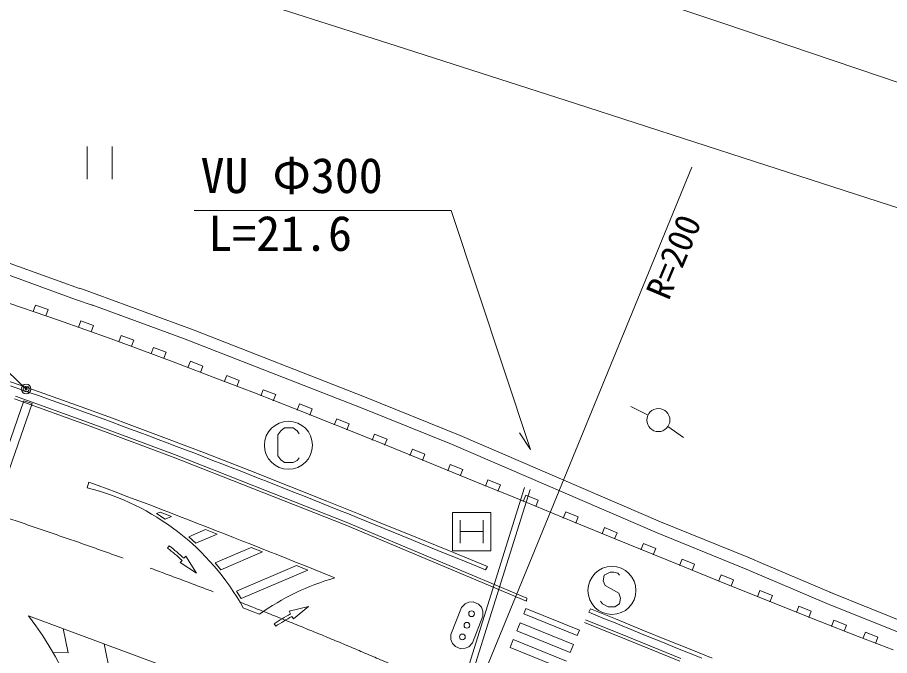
# Model space of a CAD drawing. Units: millimetres, scale not verified. Extents: x 40000 to 680000, y 20000 to 380000.
# Drawn here: x 405108 to 450504, y 296025 to 329239 of the extents above; entities that cross this region are included whole.
import ezdxf
from ezdxf.enums import TextEntityAlignment as Align

# ---------------------------------------------------------------- set-up
doc = ezdxf.new("R2010")
doc.units = ezdxf.units.MM
doc.header["$LTSCALE"] = 1000
doc.linetypes.add('CHAIN', pattern=[18.5, 12, -1.5, 3.5, -1.5])
for name, color, linetype, lineweight in [('M-BGD', 7, 'Continuous', 13), ('M-BGD-EXST', 7, 'Continuous', 13), ('M-BMK', 2, 'CHAIN', 13), ('M-STR-HTXT', 7, 'Continuous', 13), ('M-STR-STRC', 7, 'Continuous', 13)]:
    doc.layers.add(name, color=color, linetype=linetype, lineweight=lineweight)
doc.styles.add('ＭＳ ゴシック', font='')
doc.styles.get('ＭＳ ゴシック').set_extended_font_data('MS Gothic')

msp = doc.modelspace()

# ---------------------------------------------------------------- linework, layer by layer
at = {"layer": 'M-BGD'}
for p, q in [((408744, 322527), (408744, 320827)), ((410036, 320827), (410036, 322527)), ((403991, 316703), (408343, 315127)), ((403991, 316703), (408343, 315127)), ((403991, 316703), (408343, 315127)), ((403991, 316703), (408343, 315127)), ((408139, 314563), (403622, 316199)), ((408139, 314563), (403622, 316199)), ((408139, 314563), (403622, 316199)), ((408139, 314563), (403622, 316199)), ((408351, 315147), (414307, 312968)), ((408351, 315147), (414307, 312968)), ((408351, 315147), (414307, 312968)), ((408351, 315147), (414307, 312968)), ((403300, 314838), (407248, 313490)), ((403300, 314838), (407248, 313490)), ((403300, 314838), (407248, 313490)), ((403300, 314838), (407248, 313490)), ((406043, 314271), (405930, 313940)), ((406706, 314045), (406043, 314271)), ((408139, 314563), (409056, 314252)), ((408139, 314563), (409056, 314252)), ((408139, 314563), (409056, 314252)), ((408139, 314563), (409056, 314252)), ((408983, 314278), (413746, 312534)), ((408983, 314278), (413746, 312534)), ((408983, 314278), (413746, 312534)), ((408983, 314278), (413746, 312534)), ((406593, 313714), (406706, 314045)), ((407248, 313490), (409981, 312507)), ((407248, 313490), (409981, 312507)), ((407248, 313490), (409981, 312507)), ((407248, 313490), (409981, 312507)), ((408404, 313446), (408286, 313117)), ((409063, 313210), (408404, 313446)), ((408944, 312880), (409063, 313210)), ((414304, 312960), (423182, 309497)), ((414304, 312960), (423182, 309497)), ((414304, 312960), (423182, 309497)), ((414304, 312960), (423182, 309497)), ((409981, 312507), (411439, 311974)), ((409981, 312507), (411439, 311974)), ((409981, 312507), (411439, 311974)), ((409981, 312507), (411439, 311974)), ((410502, 312690), (410382, 312361)), ((411159, 312449), (410502, 312690)), ((411039, 312121), (411159, 312449)), ((413746, 312534), (423060, 308902)), ((413746, 312534), (423060, 308902)), ((413746, 312534), (423060, 308902)), ((413746, 312534), (423060, 308902)), ((411439, 311974), (413358, 311262)), ((411439, 311974), (413358, 311262)), ((411439, 311974), (413358, 311262)), ((411439, 311974), (413358, 311262)), ((412192, 312068), (412071, 311740)), ((412849, 311824), (412192, 312068)), ((412727, 311496), (412849, 311824)), ((413358, 311262), (415530, 310437)), ((413358, 311262), (415530, 310437)), ((413358, 311262), (415530, 310437)), ((413358, 311262), (415530, 310437)), ((414108, 311345), (413980, 311019)), ((414760, 311090), (414108, 311345)), ((414632, 310764), (414760, 311090)), ((416004, 310603), (415877, 310277)), ((416656, 310348), (416004, 310603)), ((415530, 310437), (417441, 309698)), ((415530, 310437), (417441, 309698)), ((415530, 310437), (417441, 309698)), ((415530, 310437), (417441, 309698)), ((416529, 310022), (416656, 310348)), ((417441, 309698), (419566, 308866)), ((417441, 309698), (419566, 308866)), ((417441, 309698), (419566, 308866)), ((417441, 309698), (419566, 308866)), ((417901, 309861), (417773, 309535)), ((418552, 309606), (417901, 309861)), ((418425, 309280), (418552, 309606)), ((405449, 309286), (403473, 303628)), ((408891, 307966), (404952, 309379)), ((408942, 308107), (405001, 309521)), ((405449, 309286), (405873, 309138)), ((423182, 309499), (428157, 307484)), ((423182, 309499), (428157, 307484)), ((423182, 309499), (428157, 307484)), ((423182, 309499), (428157, 307484)), ((405873, 309138), (403897, 303480)), ((421705, 308016), (419566, 308866)), ((421705, 308016), (419566, 308866)), ((421705, 308016), (419566, 308866)), ((421705, 308016), (419566, 308866)), ((419797, 309119), (419670, 308793)), ((420449, 308864), (419797, 309119)), ((420321, 308538), (420449, 308864)), ((423060, 308902), (427696, 307024)), ((423060, 308902), (427696, 307024)), ((423060, 308902), (427696, 307024)), ((437932, 308544), (437033, 308980)), ((421734, 308353), (421603, 308028)), ((422383, 308090), (421734, 308353)), ((413222, 306345), (408891, 307966)), ((413276, 306485), (408942, 308107)), ((424002, 307094), (421705, 308016)), ((424002, 307094), (421705, 308016)), ((424002, 307094), (421705, 308016)), ((424002, 307094), (421705, 308016)), ((422252, 307766), (422383, 308090)), ((438963, 307940), (439782, 307369)), ((423701, 307557), (423570, 307233)), ((424350, 307295), (423701, 307557)), ((428154, 307479), (438588, 302978)), ((428154, 307479), (438588, 302978)), ((428154, 307479), (438588, 302978)), ((428154, 307479), (438588, 302978)), ((426762, 305973), (424002, 307094)), ((426762, 305973), (424002, 307094)), ((426762, 305973), (424002, 307094)), ((426762, 305973), (424002, 307094)), ((424219, 306971), (424350, 307295)), ((427696, 307024), (438404, 302405)), ((427696, 307024), (438404, 302405)), ((427696, 307024), (438404, 302405)), ((427696, 307024), (438404, 302405)), ((417410, 304853), (413276, 306485)), ((425668, 306762), (425537, 306438)), ((426317, 306500), (425668, 306762)), ((426186, 306175), (426317, 306500)), ((417355, 304714), (413222, 306345)), ((429264, 304951), (426762, 305973)), ((429264, 304951), (426762, 305973)), ((429264, 304951), (426762, 305973)), ((429264, 304951), (426762, 305973)), ((427635, 305967), (427504, 305642)), ((428284, 305704), (427635, 305967)), ((428153, 305380), (428284, 305704)), ((429602, 305171), (429471, 304847)), ((430251, 304909), (429602, 305171)), ((408829, 305048), (408740, 304763)), ((408829, 305048), (409302, 304874)), ((409302, 304874), (409775, 304698)), ((409775, 304698), (410248, 304522)), ((422166, 302827), (417355, 304714)), ((422223, 302966), (417410, 304853)), ((425036, 284182), (431505, 304764)), ((425321, 284092), (431790, 304674)), ((431030, 304227), (429264, 304951)), ((431030, 304227), (429264, 304951)), ((431030, 304227), (429264, 304951)), ((431030, 304227), (429264, 304951)), ((430120, 304584), (430251, 304909)), ((410248, 304522), (410720, 304345)), ((410720, 304345), (411192, 304167)), ((411192, 304167), (411663, 303989)), ((434047, 302989), (431030, 304227)), ((434047, 302989), (431030, 304227)), ((434047, 302989), (431030, 304227)), ((434047, 302989), (431030, 304227)), ((431569, 304376), (431438, 304052)), ((432218, 304114), (431569, 304376)), ((411663, 303989), (412134, 303810)), ((412134, 303810), (412605, 303630)), ((432087, 303789), (432218, 304114)), ((412535, 303497), (412346, 303413)), ((412346, 303413), (412800, 303124)), ((413128, 303270), (412535, 303497)), ((412605, 303630), (413076, 303450)), ((413128, 303270), (412800, 303124)), ((413076, 303450), (413546, 303270)), ((413546, 303270), (414015, 303088)), ((433655, 303507), (433523, 303183)), ((434303, 303242), (433655, 303507)), ((414015, 303088), (414485, 302906)), ((414485, 302906), (414954, 302724)), ((431610, 298850), (422166, 302827)), ((431627, 299006), (422223, 302966)), ((436248, 302087), (434047, 302989)), ((436248, 302087), (434047, 302989)), ((436248, 302087), (434047, 302989)), ((436248, 302087), (434047, 302989)), ((434171, 302918), (434303, 303242)), ((438587, 302977), (443125, 301138)), ((438587, 302977), (443125, 301138)), ((438587, 302977), (443125, 301138)), ((438587, 302977), (443125, 301138)), ((414906, 302582), (414030, 302197)), ((415498, 302351), (414400, 301871)), ((415498, 302351), (414906, 302582)), ((414954, 302724), (415422, 302541)), ((415422, 302541), (415891, 302358)), ((415891, 302358), (416359, 302174)), ((435673, 302683), (435541, 302359)), ((436321, 302418), (435673, 302683)), ((436189, 302094), (436321, 302418)), ((438404, 302405), (443033, 300529)), ((438404, 302405), (443033, 300529)), ((438404, 302405), (443033, 300529)), ((438404, 302405), (443033, 300529)), ((414030, 302197), (414400, 301871)), ((416359, 302174), (416789, 302005)), ((416789, 302005), (417256, 301820)), ((416789, 302005), (417256, 301820)), ((438914, 300999), (436248, 302087)), ((438914, 300999), (436248, 302087)), ((438914, 300999), (436248, 302087)), ((438914, 300999), (436248, 302087)), ((413014, 301738), (412921, 301620)), ((417271, 301653), (415403, 300844)), ((417256, 301820), (417723, 301635)), ((417862, 301418), (417271, 301653)), ((417723, 301635), (418190, 301449)), ((418190, 301449), (418657, 301263)), ((437691, 301858), (437559, 301534)), ((438339, 301594), (437691, 301858)), ((438207, 301270), (438339, 301594)), ((413676, 300976), (413574, 300866)), ((413778, 301086), (413880, 301196)), ((413880, 301196), (414430, 300322)), ((413880, 301196), (414430, 300322)), ((417862, 301418), (415704, 300487)), ((418657, 301263), (419123, 301077)), ((419123, 301077), (419589, 300891)), ((441629, 299897), (438914, 300999)), ((441629, 299897), (438914, 300999)), ((441629, 299897), (438914, 300999)), ((441629, 299897), (438914, 300999)), ((439710, 301037), (439579, 300713)), ((440359, 300776), (439710, 301037)), ((443125, 301138), (444016, 300761)), ((443125, 301138), (444016, 300761)), ((443125, 301138), (444016, 300761)), ((443125, 301138), (444016, 300761)), ((413574, 300866), (414430, 300322)), ((413574, 300866), (414430, 300322)), ((415403, 300844), (415704, 300487)), ((419633, 300712), (416513, 299378)), ((419633, 300712), (416513, 299378)), ((419589, 300891), (420055, 300704)), ((420223, 300475), (419633, 300712)), ((420055, 300704), (420520, 300517)), ((440228, 300451), (440359, 300776)), ((447247, 298731), (443033, 300529)), ((447247, 298731), (443033, 300529)), ((447247, 298731), (443033, 300529)), ((447247, 298731), (443033, 300529)), ((444016, 300761), (447565, 299247)), ((444016, 300761), (447565, 299247)), ((444016, 300761), (447565, 299247)), ((444016, 300761), (447565, 299247)), ((420223, 300475), (416753, 298995)), ((420223, 300475), (416753, 298995)), ((420520, 300517), (420985, 300329)), ((420985, 300329), (421450, 300141)), ((421450, 300141), (421628, 300070)), ((441734, 300221), (441603, 299897)), ((442384, 299960), (441734, 300221)), ((444353, 298804), (441629, 299897)), ((444353, 298804), (441629, 299897)), ((444353, 298804), (441629, 299897)), ((444353, 298804), (441629, 299897)), ((442253, 299635), (442384, 299960)), ((416513, 299378), (416753, 298995)), ((443759, 299405), (443628, 299081)), ((444408, 299144), (443759, 299405)), ((447389, 299320), (453535, 296841)), ((447389, 299320), (453535, 296841)), ((447389, 299320), (453535, 296841)), ((447389, 299320), (453535, 296841)), ((428227, 298518), (428412, 298714)), ((428412, 298714), (428607, 298798)), ((428607, 298798), (428830, 298817)), ((428830, 298817), (429109, 298706)), ((429109, 298706), (429257, 298539)), ((431610, 298850), (431627, 299006)), ((444277, 298819), (444408, 299144)), ((446837, 297820), (444353, 298804)), ((446837, 297820), (444353, 298804)), ((446837, 297820), (444353, 298804)), ((446837, 297820), (444353, 298804)), ((453394, 296251), (447247, 298731)), ((453394, 296251), (447247, 298731)), ((453394, 296251), (447247, 298731)), ((453394, 296251), (447247, 298731)), ((417239, 298360), (416860, 298512)), ((417239, 298360), (416860, 298512)), ((417703, 298175), (417239, 298360)), ((417703, 298175), (417239, 298360)), ((419251, 298328), (420252, 298581)), ((419251, 298328), (420252, 298581)), ((419324, 298197), (419251, 298328)), ((419324, 298197), (419251, 298328)), ((419470, 297935), (420252, 298581)), ((419470, 297935), (420252, 298581)), ((427673, 297124), (428227, 298518)), ((429257, 298539), (429341, 298344)), ((429341, 298344), (429342, 298075)), ((431465, 298196), (431578, 298473)), ((431578, 298473), (434357, 297354)), ((445783, 298589), (445652, 298265)), ((446432, 298328), (445783, 298589)), ((446301, 298003), (446432, 298328)), ((405689, 298093), (413914, 295043)), ((419397, 298066), (419470, 297935)), ((419397, 298066), (419470, 297935)), ((429342, 298075), (428788, 296681)), ((431465, 298196), (434241, 297067)), ((436875, 296994), (434680, 297890)), ((448872, 297025), (446837, 297820)), ((448872, 297025), (446837, 297820)), ((448872, 297025), (446837, 297820)), ((447607, 297864), (447482, 297537)), ((448260, 297614), (447607, 297864)), ((407488, 297426), (407748, 296173)), ((418467, 297672), (418551, 297547)), ((418467, 297672), (418551, 297547)), ((431107, 297317), (431277, 297733)), ((431277, 297733), (434052, 296604)), ((434241, 297067), (434357, 297354)), ((436819, 296855), (434623, 297751)), ((448135, 297287), (448260, 297614)), ((427673, 296855), (427673, 297124)), ((431107, 297317), (433883, 296188)), ((439641, 295871), (436875, 296994)), ((450690, 296324), (448872, 297025)), ((450690, 296324), (448872, 297025)), ((450690, 296324), (448872, 297025)), ((449246, 297237), (449121, 296910)), ((449900, 296987), (449246, 297237)), ((449775, 296660), (449900, 296987)), ((409621, 296635), (410068, 294482)), ((427757, 296660), (427673, 296855)), ((427906, 296494), (427757, 296660)), ((428185, 296383), (427906, 296494)), ((428602, 296486), (428407, 296402)), ((428788, 296681), (428602, 296486)), ((430750, 296438), (430919, 296854)), ((430750, 296438), (433525, 295309)), ((430919, 296854), (433695, 295725)), ((433883, 296188), (434052, 296604)), ((439585, 295732), (436819, 296855)), ((407748, 296173), (406973, 296188)), ((428407, 296402), (428185, 296383))]:
    msp.add_line(p, q, dxfattribs=at)
for centre, radius in [((438471, 308283), 600), ((428747, 298204), 150), ((428507, 297600), 150), ((428267, 296996), 150)]:
    msp.add_circle(centre, radius, dxfattribs=at)
for centre, radius, start, end in [((405571, 292247), 12910, 29.0271, 75.7903), ((405571, 292247), 12910, 29.0271, 75.7903), ((405571, 292247), 11912, 47.1233, 51.898), ((405571, 292247), 11912, 47.1233, 51.898), ((405571, 292247), 12061, 47.1233, 51.898), ((405571, 292247), 12061, 47.1233, 51.898), ((425196, 287662), 12910, 106.0454, 125.4785), ((425196, 287662), 12910, 106.0454, 125.4785), ((390995, 286930), 18453, 334.9779, 37.2251), ((425196, 287662), 12061, 119.1375, 123.9121), ((425196, 287662), 12061, 119.1375, 123.9121), ((425196, 287662), 11912, 119.1375, 123.9121), ((425196, 287662), 11912, 119.1375, 123.9121)]:
    msp.add_arc(centre, radius, start, end, dxfattribs=at)
at = {"layer": 'M-BGD-EXST'}
for p, q in [((419015, 307870), (418815, 307720)), ((419465, 307870), (419015, 307870)), ((419665, 307720), (419465, 307870)), ((418815, 307720), (418665, 307520)), ((418665, 307520), (418665, 306420)), ((419765, 307570), (419665, 307720)), ((418665, 306420), (418815, 306220)), ((418815, 306220), (419015, 306070)), ((419015, 306070), (419465, 306070)), ((419465, 306070), (419665, 306170)), ((419665, 306170), (419765, 306320)), ((427750, 301477), (427750, 303477)), ((427750, 303477), (429750, 303477)), ((429750, 303477), (429750, 301477)), ((428150, 303077), (428150, 301877)), ((429350, 303077), (429350, 301877)), ((428150, 302477), (429350, 302477)), ((429750, 301477), (427750, 301477)), ((435654, 300214), (435604, 299914)), ((435954, 300364), (435654, 300214)), ((436154, 300364), (435954, 300364)), ((436354, 300314), (436154, 300364)), ((436454, 300214), (436354, 300314)), ((435604, 299914), (435704, 299664)), ((435704, 299664), (436404, 299264)), ((436404, 299264), (436504, 299014)), ((435554, 298714), (435454, 298864)), ((435854, 298564), (435554, 298714)), ((436454, 298714), (436204, 298564)), ((436504, 299014), (436454, 298714)), ((436204, 298564), (435854, 298564))]:
    msp.add_line(p, q, dxfattribs=at)
for centre in [(419215, 306970), (436054, 299414)]:
    msp.add_circle(centre, 1250, dxfattribs=at)
at = {"layer": 'M-BMK'}
msp.add_arc((325337, 65112), 250913, 65.90693, 78.84727, dxfattribs=at)
at = {"layer": 'M-STR-HTXT'}
for p, q in [((428845, 293723), (440215, 321448)), ((427688, 319188), (414304, 319188)), ((431816, 306756), (427688, 319188)), ((431816, 306756), (431235, 307617))]:
    msp.add_line(p, q, dxfattribs=at)
for points in [[(330181, 350409), (339999, 350368), (349799, 350122), (354190, 349891), (358572, 349557), (362767, 349127), (367131, 348573), (376751, 347087), (386407, 345362), (395990, 343321), (400194, 342278), (404629, 341071), (414007, 338226), (423324, 335159), (432531, 332064), (441823, 328936), (451112, 325808), (460398, 322680), (469682, 319551), (478964, 316421), (485995, 314051)], [(397011, 336664), (406346, 333681), (415680, 330695), (424824, 327761), (434152, 324757), (443477, 321745), (452801, 318725), (462122, 315700), (471442, 312671), (480762, 309640), (483900, 308619)]]:
    msp.add_lwpolyline(points, dxfattribs=at)
at = {"layer": 'M-STR-STRC'}
for p, q in [((389827, 324909), (405561, 309899)), ((404070, 310504), (406245, 309752)), ((404744, 310060), (405229, 309892)), ((405229, 309892), (405713, 309723)), ((405713, 309723), (406196, 309554)), ((406245, 309752), (408421, 308974)), ((406196, 309554), (406679, 309383)), ((406679, 309383), (407162, 309212)), ((407162, 309212), (407644, 309039)), ((407644, 309039), (408125, 308866)), ((408125, 308866), (408606, 308693)), ((408421, 308974), (409872, 308443)), ((408606, 308693), (409086, 308518)), ((409086, 308518), (409566, 308343)), ((409566, 308343), (410045, 308166)), ((409872, 308443), (411064, 308003)), ((410045, 308166), (410523, 307990)), ((410523, 307990), (411001, 307812)), ((411001, 307812), (411479, 307634)), ((411064, 308003), (412726, 307380)), ((411479, 307634), (411956, 307455)), ((411956, 307455), (412433, 307276)), ((412726, 307380), (414851, 306569)), ((412433, 307276), (412909, 307095)), ((412909, 307095), (413384, 306915)), ((413384, 306915), (413859, 306733)), ((413859, 306733), (414334, 306552)), ((414334, 306552), (414808, 306369)), ((414851, 306569), (417210, 305651)), ((414808, 306369), (415281, 306186)), ((415281, 306186), (415754, 306003)), ((415754, 306003), (416227, 305819)), ((416227, 305819), (416699, 305635)), ((416699, 305635), (417171, 305450)), ((419337, 304810), (417210, 305651)), ((417171, 305450), (417642, 305265)), ((417642, 305265), (418017, 305117)), ((418113, 305079), (418017, 305117)), ((418584, 304893), (418113, 305079)), ((419054, 304707), (418584, 304893)), ((419523, 304520), (419054, 304707)), ((421209, 304062), (419337, 304810)), ((419993, 304333), (419523, 304520)), ((420462, 304146), (419993, 304333)), ((420930, 303958), (420462, 304146)), ((421398, 303770), (420930, 303958)), ((422856, 303398), (421209, 304062)), ((421866, 303582), (421398, 303770)), ((422333, 303394), (421866, 303582)), ((422800, 303205), (422333, 303394)), ((424032, 302922), (422856, 303398)), ((423267, 303016), (422800, 303205)), ((423733, 302827), (423267, 303016)), ((424199, 302638), (423733, 302827)), ((425381, 302373), (424032, 302922)), ((424664, 302449), (424199, 302638)), ((425130, 302259), (424664, 302449)), ((427511, 301503), (425381, 302373)), ((425595, 302070), (425130, 302259)), ((426059, 301880), (425595, 302070)), ((426524, 301691), (426059, 301880)), ((426988, 301501), (426524, 301691)), ((427452, 301311), (426988, 301501)), ((429572, 300658), (427511, 301503)), ((427915, 301121), (427452, 301311)), ((428378, 300932), (427915, 301121)), ((428841, 300742), (428378, 300932)), ((429478, 300481), (428841, 300742)), ((429478, 300481), (429572, 300658)), ((434848, 298280), (434933, 298461)), ((435211, 298132), (434848, 298280)), ((436236, 297928), (434933, 298461)), ((435671, 297943), (435211, 298132)), ((436132, 297755), (435671, 297943)), ((437610, 297368), (436236, 297928)), ((436592, 297567), (436132, 297755)), ((437052, 297380), (436592, 297567)), ((437513, 297193), (437052, 297380)), ((438986, 296810), (437610, 297368)), ((437973, 297006), (437513, 297193)), ((438433, 296819), (437973, 297006)), ((438893, 296632), (438433, 296819)), ((439352, 296446), (438893, 296632)), ((440123, 296350), (438986, 296810)), ((439812, 296260), (439352, 296446)), ((440272, 296075), (439812, 296260)), ((441279, 295884), (440123, 296350)), ((440731, 295890), (440272, 296075))]:
    msp.add_line(p, q, dxfattribs=at)
for radius in [250, 150, 50]:
    msp.add_circle((405561, 309899), radius, dxfattribs=at)

# ---------------------------------------------------------------- texts
at = {"layer": 'M-STR-HTXT', "style": 'ＭＳ ゴシック'}
for s, p in [('VU Φ300', (414640, 319547)), ('L=21.6', (415041, 316535))]:
    msp.add_text(s, height=1833, dxfattribs=at).set_placement(p, align=Align.BOTTOM_LEFT)
msp.add_text('R=200', height=1320, rotation=67.2, dxfattribs=at).set_placement((439369, 314305), align=Align.BOTTOM_LEFT)

doc.saveas('drawing.dxf')
